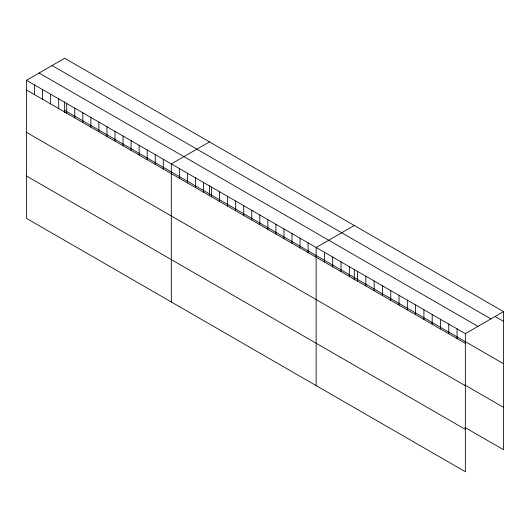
<?xml version="1.0" encoding="UTF-8"?>
<svg xmlns="http://www.w3.org/2000/svg" width="530" height="530" viewBox="0 0 530 530"><rect width="100%" height="100%" fill="white"/><g stroke="black" fill="none" stroke-linecap="round" stroke-linejoin="round"><path stroke-width="0.79" d="M26.5 80.295L465.347 333.655L465.347 471.733L26.5 218.373L26.5 80.295L64.653 58.267L503.5 311.627L503.5 449.705L464.817 427.372M209.476 141.874L171.316 163.903L171.316 301.981M354.292 225.488L316.138 247.517L316.138 385.588M465.347 333.655L503.5 311.627M495.212 316.543L503.5 321.326M52.066 65.534L490.906 318.901M39.094 73.021L477.934 326.387M64.653 110.326L503.5 363.693M26.5 89.994L465.347 343.36M464.817 385.005L503.5 407.345M26.5 132.354L465.347 385.721M26.5 176.006L465.347 429.373M457.059 328.872L457.059 338.571M448.764 324.088L448.764 333.787M440.476 319.298L440.476 328.998M432.188 314.515L432.188 324.214M423.901 309.732L423.901 319.431M415.613 304.942L415.613 314.641M407.318 300.159L407.318 309.858M399.03 295.369L399.03 305.068M390.742 290.586L390.742 300.285M382.455 285.802L382.455 295.502M374.16 281.013L374.16 290.712M365.872 276.229L365.872 285.928M357.584 271.446L357.584 281.145M354.292 269.074L354.292 279.933M349.296 266.656L349.296 276.355M341.009 261.873L341.009 271.572M332.714 257.083L332.714 266.782M324.426 252.3L324.426 261.999M308.096 242.866L308.096 252.565M300.046 238.222L300.046 247.921M292.003 233.578L292.003 243.277M283.954 228.933L283.954 238.632M275.911 224.289L275.911 233.988M267.862 219.645L267.862 229.344M259.819 215.001L259.819 224.7M251.776 210.357L251.776 220.056M243.727 205.706L243.727 215.405M235.684 201.062L235.684 210.761M227.635 196.418L227.635 206.117M219.592 191.774L219.592 201.473M211.549 187.13L211.549 196.829M209.476 185.467L209.476 195.524M203.5 182.486L203.5 192.185M195.457 177.841L195.457 187.54M187.408 173.191L187.408 182.89M179.365 168.547L179.365 178.246M163.273 159.258L163.273 168.957M155.23 154.614L155.23 164.313M147.181 149.97L147.181 159.669M139.138 145.326L139.138 155.025M131.089 140.675L131.089 150.381M123.046 136.031L123.046 145.73M115.003 131.387L115.003 141.086M106.954 126.743L106.954 136.442M98.911 122.099L98.911 131.798M90.862 117.455L90.862 127.154M82.819 112.81L82.819 122.509M74.77 108.166L74.77 117.865M66.727 103.516L66.727 113.215M64.653 101.853L64.653 112.711M58.684 98.871L58.684 108.57M50.635 94.227L50.635 103.926M42.592 89.583L42.592 99.282M34.543 84.939L34.543 94.638"/></g></svg>
